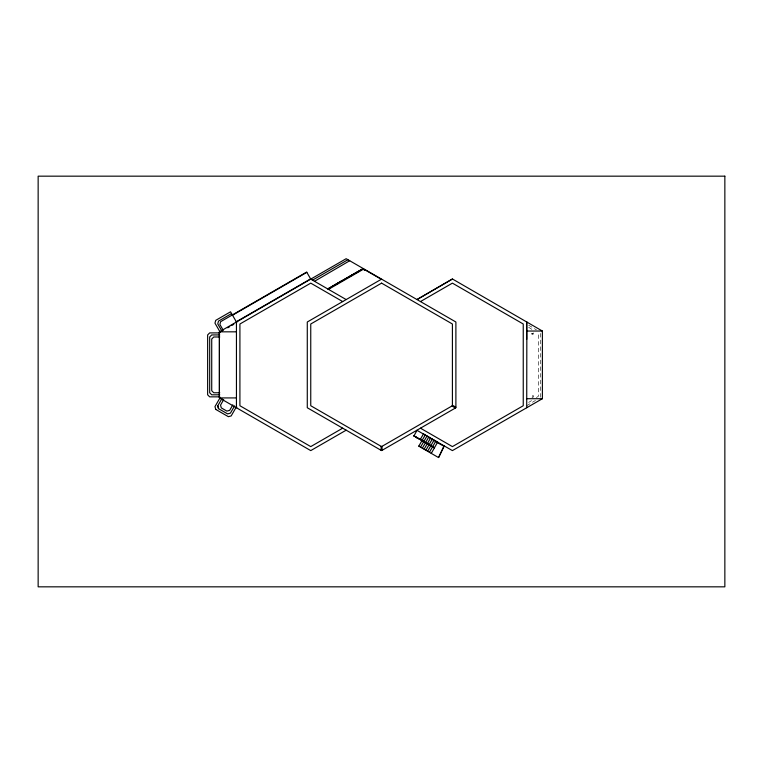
<?xml version="1.0" encoding="UTF-8"?>
<svg xmlns="http://www.w3.org/2000/svg" width="763" height="763" viewBox="0 0 763 763"><rect width="100%" height="100%" fill="white"/><g stroke="black" fill="none" stroke-linecap="round" stroke-linejoin="round"><path stroke-width="0.57" stroke-dasharray="3.81 2.86" d="M532.173 396.369L532.851 396.369M528.654 402.444L531.544 400.623M536.37 397.58L538.296 396.369L538.296 333.374M526.718 405.697L535.483 400.441M528.664 325.21L536.456 329.883M528.654 327.298L532.507 329.73M540.347 333.402L540.347 397.523M533.394 332.868A1.021 1.021 0 0 1 532.507 334.394A1.021 1.021 0 0 1 531.63 332.868M532.183 333.288L532.841 333.46L532.183 333.288M532.002 397.256A1.021 1.021 0 0 0 533.528 396.369A1.021 1.021 0 0 0 532.002 395.482A1.021 1.021 0 0 0 532.002 397.256"/><path stroke-width="1.14" d="M434.405 447.709L420.423 439.65M416.97 437.657L413.851 435.778L434.271 447.576M416.865 437.771L420.346 439.641M422.149 440.699L434.261 447.767M437.466 442.683L444.066 446.269L438.639 457.485M413.66 435.702L417.046 437.752M444.133 445.84L438.525 457.562L418.668 446.097M381.586 279.134L307.279 322.005L307.279 407.747L381.586 450.609L455.892 407.747L455.892 322.005L346.164 258.695L219.41 331.829L219.41 397.924L310.751 450.609L346.164 430.179M234.594 405.897L230.407 413.145L227.622 413.889L218.504 408.634L217.76 405.849L221.938 398.591M223.712 399.612L220.545 405.096L221.299 407.89L226.869 411.104L229.663 410.351L232.829 404.867M236.368 406.917L231.16 415.94L228.366 416.684L215.719 409.388M236.778 407.156L236.444 407.747L236.444 322.005M345.582 278.657L363.407 268.652M452.411 278.972L416.999 299.563L452.488 279.01L542.388 331.037L542.388 398.706L452.411 450.609L416.932 430.294M414.004 435.864L416.932 430.466M420.175 439.66L423.475 433.918L437.275 442.483M418.849 446.05L425.258 434.948M427.032 435.969L420.585 447.061M422.32 448.215L428.796 436.989M424.094 449.235L430.57 438.01M425.859 450.256L432.335 439.03M427.633 451.276L434.109 440.051M429.407 452.297L435.873 441.071M431.229 453.489L437.647 442.092M526.604 321.929L526.718 339.354M314.499 281.299L349.702 260.746M231.58 313.564L218.504 321.109L217.76 323.903L221.938 331.152M232.524 315.214L306.831 272.343M236.301 321.767L310.608 278.896M219.754 332.41L220.173 332.172L214.966 323.15L215.719 320.365L230.56 311.8L236.778 322.587M227.765 327.794L229.768 326.64M231.771 325.477L233.774 324.323M312.515 280.155L347.938 259.716M327.756 288.948L363.178 268.509M332.401 286.421L341.395 281.08M349.988 276.273L358.667 271.266M328.462 289.358L363.178 269.329L365.143 270.464M420.47 301.566L452.411 283.14L523.246 324.008L523.246 405.735L452.411 446.603L420.47 428.177M342.692 428.177L310.751 446.603L239.916 405.735L239.916 324.008L310.751 283.14L342.692 301.566M420.089 439.345L417.094 437.752M526.861 322.005L526.718 407.747M526.718 331.037L542.388 331.037M236.444 331.829L219.41 331.829L219.41 397.924L236.444 397.924M219.754 332.897L209.682 332.897L207.641 334.938L207.641 394.805L209.682 396.846L219.754 396.846M219.754 334.938L211.723 334.938L209.682 336.979L209.682 392.764L211.723 394.805L219.754 394.805M219.754 336.979L213.764 336.979L211.723 339.03L211.723 390.723L213.764 392.764L219.754 392.764M526.718 398.706L542.388 398.706M363.274 268.881L380.212 278.657M346.164 299.563L310.751 279.134L306.669 272.057L220.641 321.681L219.887 324.475L223.292 330.369M452.411 405.191L455.892 407.204M451.944 406.011L455.416 408.014M219.754 397.332L220.173 397.571L214.966 406.593L215.767 409.416M345.353 278.8L327.995 288.805M217.789 405.792L218.561 408.663M382.053 446.326L382.053 450.342M381.109 446.326L381.109 450.342M381.586 283.14L310.751 324.008L310.751 405.735L381.586 446.603L452.411 405.735L452.411 324.008L381.586 283.14M724.85 176.167L38.15 176.167L38.15 586.833L724.85 586.833L724.85 176.167"/></g></svg>
